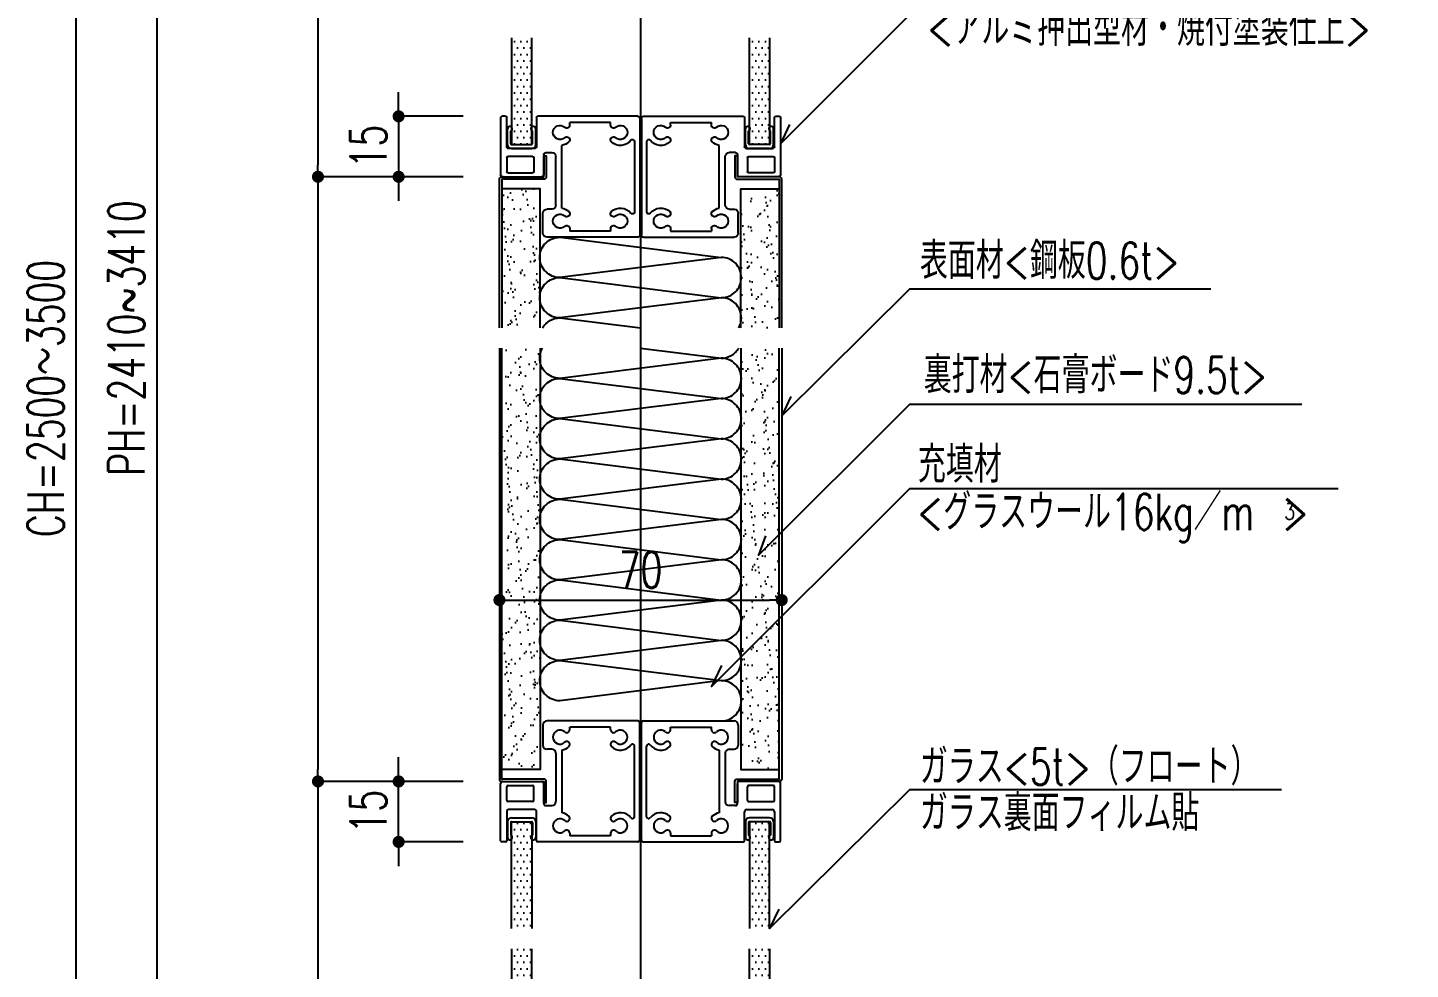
# Model space of a CAD drawing. Extents: x 21 to 47673, y 9 to 26406.
# Drawn here: x 15708.1 to 16051, y 19357 to 19590.6 of the extents above; entities that cross this region are included whole.
import ezdxf

# ---------------------------------------------------------------- set-up
doc = ezdxf.new("R2010")
doc.units = 0
doc.header["$LTSCALE"] = 10
doc.header["$PDMODE"] = 35
doc.header["$PDSIZE"] = 5
for name, color, linetype in [('_基準', 1, 'Continuous'), ('_文字', 3, 'Continuous'), ('_製品', 4, 'Continuous'), ('_製品寸法', 9, 'Continuous')]:
    doc.layers.add(name, color=color, linetype=linetype)
doc.styles.add('OKAMURA', font='simplex8.shx', dxfattribs={"width": 0.7, "bigfont": 'BIGFONT.shx'})
doc.dimstyles.new('OKAMURA-003', dxfattribs={"dimscale": 3, "dimtxt": 3, "dimasz": 1, "dimexe": 0, "dimexo": 3, "dimgap": 1, "dimtad": 1, "dimdec": 3, "dimdsep": 46, "dimtxsty": 'OKAMURA', "dimblk1": 'DOT', "dimblk2": 'DOT', "dimsah": 1, "dimcen": 0, "dimclrd": 9, "dimclre": 9, "dimclrt": 3, "dimadec": 0, "dimazin": 0, "dimtfac": 1, "dimtdec": 3, "dimtix": 1, "dimtmove": 2, "dimatfit": 3, "dimldrblk": 'NONE', "dimfxl": 0, "dimtolj": 1, "dimarcsym": 0})
pattern_1 = [(127.5, (-4866.6654, -2766.763), (-4.8941324, -0.160003), [0, -3.8608, 0, -4.318, 0, -4.1275]), (97.5, (-4866.6654, -2766.763), (-7.168251, 4.495233), [0, -2.0828, 0, -3.4798, 0, -1.3335]), (57.5, (-4866.6654, -2769.887), (-0.014372, 7.9099237), [0, -1.27, 0, -4.572, 0, -5.969]), (47.5, (-4866.6654, -2769.887), (-2.229293, 7.6355645), [0, -0.635, 0, -2.9972, 0, -3.429])]
pattern_2 = [(127.5, (-4866.6654, -2761.763), (-4.8941324, -0.160003), [0, -3.8608, 0, -4.318, 0, -4.1275]), (97.5, (-4866.6654, -2761.763), (-7.168251, 4.495233), [0, -2.0828, 0, -3.4798, 0, -1.3335]), (57.5, (-4866.6654, -2764.887), (-0.014372, 7.9099237), [0, -1.27, 0, -4.572, 0, -5.969]), (47.5, (-4866.6654, -2764.887), (-2.229293, 7.6355645), [0, -0.635, 0, -2.9972, 0, -3.429])]

# ---------------------------------------------------------------- blocks, each defined once
blk = doc.blocks.new('_DOT')
at = {"color": 0, "linetype": 'ByBlock'}
blk.add_line((-0.5, 0), (-1, 0), dxfattribs=at)
at = {"color": 0, "linetype": 'ByBlock', "const_width": 0.5}
blk.add_lwpolyline([(-0.25, 0, 1), (0.25, 0, 1)], format="xyb", close=True, dxfattribs=at)
blk = doc.blocks.new('*D1336')
at = {"layer": '_製品寸法', "color": 9, "lineweight": -2, "transparency": 16777216}
for p, q in [((-149, 650), (-140, 650)), ((-140, 2.98), (-140, 647)), ((-149, -0.02), (-140, -0.02))]:
    blk.add_line(p, q, dxfattribs=at)
at = {"layer": 'Defpoints', "color": 0, "transparency": 16777216}
for p in [(-140, 650), (-140, 650), (-140, -0.02)]:
    blk.add_point(p, dxfattribs=at)
at = {"layer": '_製品寸法', "color": 9, "lineweight": -2, "transparency": 16777216, "xscale": 3, "yscale": 3, "zscale": 3}
for p, rotation in [((-140, 650), 90), ((-140, -0.02), 270)]:
    blk.add_blockref('_DOT', p, dxfattribs=dict(at, rotation=rotation))
at = {"layer": '_製品寸法', "color": 3, "transparency": 16777216, "insert": (-147.5, 324.99), "char_height": 9, "attachment_point": 5, "rotation": 90, "style": 'OKAMURA'}
blk.add_mtext('\\A1;CH=2500～3500', dxfattribs=at)
blk = doc.blocks.new('_None')
blk = doc.blocks.new('*D1338')
at = {"layer": '_製品寸法', "color": 9, "lineweight": -2, "transparency": 16777216}
for p, q in [((-44, 620), (-120, 620)), ((-120, 617), (-120, 63)), ((-44, 60), (-120, 60))]:
    blk.add_line(p, q, dxfattribs=at)
at = {"layer": 'Defpoints', "color": 0, "transparency": 16777216}
for p in [(-35, 620), (-120, 60), (-35, 60)]:
    blk.add_point(p, dxfattribs=at)
at = {"layer": '_製品寸法', "color": 9, "lineweight": -2, "transparency": 16777216, "xscale": 3, "yscale": 3, "zscale": 3}
for p, rotation in [((-120, 620), 90), ((-120, 60), 270)]:
    blk.add_blockref('_DOT', p, dxfattribs=dict(at, rotation=rotation))
at = {"layer": '_製品寸法', "color": 3, "transparency": 16777216, "insert": (-127.5, 340), "char_height": 9, "attachment_point": 5, "rotation": 90, "style": 'OKAMURA'}
blk.add_mtext('\\A1;PH=2410~3410', dxfattribs=at)
blk = doc.blocks.new('*D1342')
at = {"layer": '_製品寸法', "color": 9, "lineweight": -2, "transparency": 16777216}
for p, q in [((-44, 620), (-80, 620)), ((-80, 617), (-80, 383)), ((-44, 380), (-80, 380))]:
    blk.add_line(p, q, dxfattribs=at)
at = {"layer": 'Defpoints', "color": 0, "transparency": 16777216}
for p in [(-35, 620), (-80, 380), (-35, 380)]:
    blk.add_point(p, dxfattribs=at)
at = {"layer": '_製品寸法', "color": 9, "lineweight": -2, "transparency": 16777216, "xscale": 3, "yscale": 3, "zscale": 3}
for p, rotation in [((-80, 620), 90), ((-80, 380), 270)]:
    blk.add_blockref('_DOT', p, dxfattribs=dict(at, rotation=rotation))
blk = doc.blocks.new('*D1343')
at = {"layer": '_製品寸法', "color": 9, "lineweight": -2, "transparency": 16777216}
for p, q in [((-44, 380), (-80, 380)), ((-80, 377), (-80, 233)), ((-44, 230), (-80, 230))]:
    blk.add_line(p, q, dxfattribs=at)
at = {"layer": 'Defpoints', "color": 0, "transparency": 16777216}
for p in [(-35, 380), (-80, 230), (-35, 230)]:
    blk.add_point(p, dxfattribs=at)
at = {"layer": '_製品寸法', "color": 9, "lineweight": -2, "transparency": 16777216, "xscale": 3, "yscale": 3, "zscale": 3}
for p, rotation in [((-80, 380), 90), ((-80, 230), 270)]:
    blk.add_blockref('_DOT', p, dxfattribs=dict(at, rotation=rotation))
blk = doc.blocks.new('*D1344')
at = {"layer": '_製品寸法', "color": 9, "lineweight": -2, "transparency": 16777216}
for p, q in [((-44, 230), (-80, 230)), ((-80, 227), (-80, 63)), ((-44, 60), (-80, 60))]:
    blk.add_line(p, q, dxfattribs=at)
at = {"layer": 'Defpoints', "color": 0, "transparency": 16777216}
for p in [(-35, 230), (-80, 60), (-35, 60)]:
    blk.add_point(p, dxfattribs=at)
at = {"layer": '_製品寸法', "color": 9, "lineweight": -2, "transparency": 16777216, "xscale": 3, "yscale": 3, "zscale": 3}
for p, rotation in [((-80, 230), 90), ((-80, 60), 270)]:
    blk.add_blockref('_DOT', p, dxfattribs=dict(at, rotation=rotation))
blk = doc.blocks.new('*D1346')
at = {"layer": '_製品寸法', "color": 9, "lineweight": -2, "transparency": 16777216}
for p, q in [((-60, 398), (-60, 401)), ((-44, 395), (-60, 395)), ((-60, 395), (-60, 380)), ((-44, 380), (-60, 380)), ((-60, 377), (-60, 374))]:
    blk.add_line(p, q, dxfattribs=at)
at = {"layer": 'Defpoints', "color": 0, "transparency": 16777216}
for p in [(-35, 395), (-60, 380), (-35, 380)]:
    blk.add_point(p, dxfattribs=at)
at = {"layer": '_製品寸法', "color": 9, "lineweight": -2, "transparency": 16777216, "xscale": 3, "yscale": 3, "zscale": 3}
for p, rotation in [((-60, 395), 270), ((-60, 380), 90)]:
    blk.add_blockref('_DOT', p, dxfattribs=dict(at, rotation=rotation))
at = {"layer": '_製品寸法', "color": 3, "transparency": 16777216, "insert": (-67.5, 387.5), "char_height": 9, "attachment_point": 5, "rotation": 90, "style": 'OKAMURA'}
blk.add_mtext('\\A1;15', dxfattribs=at)
blk = doc.blocks.new('*D1347')
at = {"layer": '_製品寸法', "color": 9, "lineweight": -2, "transparency": 16777216}
for p, q in [((-60, 233), (-60, 236)), ((-44, 230), (-60, 230)), ((-60, 215), (-60, 230)), ((-44, 215), (-60, 215)), ((-60, 212), (-60, 209))]:
    blk.add_line(p, q, dxfattribs=at)
at = {"layer": 'Defpoints', "color": 0, "transparency": 16777216}
for p in [(-60, 230), (-35, 230), (-35, 215)]:
    blk.add_point(p, dxfattribs=at)
at = {"layer": '_製品寸法', "color": 9, "lineweight": -2, "transparency": 16777216, "xscale": 3, "yscale": 3, "zscale": 3}
for p, rotation in [((-60, 230), 270), ((-60, 215), 90)]:
    blk.add_blockref('_DOT', p, dxfattribs=dict(at, rotation=rotation))
at = {"layer": '_製品寸法', "color": 3, "transparency": 16777216, "insert": (-67.5, 222.5), "char_height": 9, "attachment_point": 5, "rotation": 90, "style": 'OKAMURA'}
blk.add_mtext('\\A1;15', dxfattribs=at)
blk = doc.blocks.new('*D1349')
at = {"layer": '_製品寸法', "color": 9, "lineweight": -2, "transparency": 16777216}
for p, q in [((-35, 284), (-35, 275)), ((35, 284), (35, 275)), ((-32, 275), (32, 275))]:
    blk.add_line(p, q, dxfattribs=at)
at = {"layer": 'Defpoints', "color": 0, "transparency": 16777216}
for p in [(-35, 275), (35, 275), (35, 275)]:
    blk.add_point(p, dxfattribs=at)
at = {"layer": '_製品寸法', "color": 9, "lineweight": -2, "transparency": 16777216, "xscale": 3, "yscale": 3, "zscale": 3, "rotation": 180}
blk.add_blockref('_DOT', (-35, 275), dxfattribs=at)
at = {"layer": '_製品寸法', "color": 9, "lineweight": -2, "transparency": 16777216, "xscale": 3, "yscale": 3, "zscale": 3}
blk.add_blockref('_DOT', (35, 275), dxfattribs=at)
at = {"layer": '_製品寸法', "color": 3, "transparency": 16777216, "insert": (0, 282.5), "char_height": 9, "attachment_point": 5, "style": 'OKAMURA'}
blk.add_mtext('\\A1;70', dxfattribs=at)
blk = doc.blocks.new('A$C06EE46BC')
at = {"layer": '_製品'}
for p, q in [((10.5, 29), (10.5, 24)), ((34, 30), (11.5, 30)), ((27.26, 28.5), (17.14, 28.5)), ((17.14, 27.84), (17.14, 28.5)), ((27.26, 27.84), (27.26, 28.5)), ((34.5, 0.5), (34.5, 29.5)), ((34.9, 0.5), (34.9, 29.5)), ((35.4, 30), (57.9, 30)), ((42.14, 28.5), (52.26, 28.5)), ((42.14, 27.84), (42.14, 28.5)), ((52.26, 27.84), (52.26, 28.5)), ((58.9, 29), (58.9, 24)), ((12.7, 23), (11.5, 23)), ((13.7, 22), (13.7, 10)), ((15.2, 22.79), (15.2, 7.21)), ((33.2, 6.25), (33.2, 23.75)), ((36.2, 6.25), (36.2, 23.75)), ((54.2, 22.79), (54.2, 7.21)), ((55.7, 22), (55.7, 10)), ((56.7, 23), (57.9, 23)), ((0, 0.3), (0, 14.5)), ((0.5, 15), (10.2, 15)), ((1.8, 14), (7.9, 14)), ((10.7, 9.5), (10.7, 14.5)), ((58.7, 9.5), (58.7, 14.5)), ((68.9, 15), (59.2, 15)), ((67.6, 14), (61.5, 14)), ((69.4, 0.3), (69.4, 14.5)), ((1.5, 10.3), (1.5, 13.7)), ((8.2, 10.3), (8.2, 13.7)), ((61.2, 10.3), (61.2, 13.7)), ((67.9, 10.3), (67.9, 13.7)), ((1.5, 7.5), (1.5, 0.3)), ((7.9, 10), (1.8, 10)), ((8.4, 8), (2, 8)), ((8.9, 0.3), (8.9, 7.5)), ((11.2, 9), (12.7, 9)), ((58.2, 9), (56.7, 9)), ((60.5, 0.3), (60.5, 7.5)), ((61, 8), (67.4, 8)), ((61.5, 10), (67.6, 10)), ((67.9, 7.5), (67.9, 0.3)), ((17.14, 2.16), (17.14, 1.5)), ((27.26, 1.5), (17.14, 1.5)), ((27.26, 2.16), (27.26, 1.5)), ((42.14, 2.16), (42.14, 1.5)), ((42.14, 1.5), (52.26, 1.5)), ((52.26, 2.16), (52.26, 1.5)), ((1.2, 0), (0.3, 0)), ((34, 0), (9.2, 0)), ((35.4, 0), (60.2, 0)), ((68.2, 0), (69.1, 0))]:
    blk.add_line(p, q, dxfattribs=at)
for centre, radius, start, end in [((11.5, 29), 1, 90, 180), ((14.7, 26), 1.75, 47.4531, 180.0214), ((16.39, 27.84), 0.75, 227.4441, 360), ((28.01, 27.84), 0.75, 180, 312.5559), ((29.7, 26), 1.75, 359.9786, 132.5469), ((34, 29.5), 0.5, 0, 90), ((35.4, 29.5), 0.5, 90, 180), ((39.7, 26), 1.75, 47.4531, 180.0214), ((41.39, 27.84), 0.75, 227.4441, 360), ((53.01, 27.84), 0.75, 180, 312.5559), ((54.7, 26), 1.75, 359.9786, 132.5469), ((57.9, 29), 1, 360, 90), ((14.7, 26), 1.75, 179.9786, 312.5469), ((16.39, 24.16), 0.75, 308.786, 132.5559), ((28.01, 24.16), 0.75, 47.4441, 231.214), ((29.7, 26), 3.25, 226.583, 323.1301), ((29.7, 26), 1.75, 227.4531, 0.0214), ((32.7, 23.75), 0.5, 0, 143.1301), ((36.7, 23.75), 0.5, 36.8699, 180), ((39.7, 26), 3.25, 216.8699, 313.417), ((39.7, 26), 1.75, 179.9786, 312.5469), ((41.39, 24.16), 0.75, 308.786, 132.5559), ((53.01, 24.16), 0.75, 47.4441, 231.214), ((54.7, 26), 1.75, 227.4531, 0.0214), ((11.5, 24), 1, 180, 270), ((12.7, 22), 1, 0, 90), ((14.7, 26), 3.25, 278.8499, 313.417), ((54.7, 26), 3.25, 226.583, 261.1501), ((56.7, 22), 1, 90, 180), ((57.9, 24), 1, 270, 360), ((0.5, 14.5), 0.5, 90, 180), ((1.8, 13.7), 0.3, 90, 180), ((7.9, 13.7), 0.3, 360, 90), ((10.2, 14.5), 0.5, 360, 90), ((59.2, 14.5), 0.5, 90, 180), ((61.5, 13.7), 0.3, 90, 180), ((67.6, 13.7), 0.3, 360, 90), ((68.9, 14.5), 0.5, 360, 90), ((1.8, 10.3), 0.3, 180, 270), ((7.9, 10.3), 0.3, 270, 360), ((61.5, 10.3), 0.3, 180, 270), ((67.6, 10.3), 0.3, 270, 360), ((2, 7.5), 0.5, 90, 180), ((8.4, 7.5), 0.5, 360, 90), ((11.2, 9.5), 0.5, 180, 270), ((12.7, 10), 1, 270, 0), ((14.7, 4), 3.25, 46.583, 81.1501), ((29.7, 4), 3.25, 36.8699, 133.417), ((39.7, 4), 3.25, 46.583, 143.1301), ((54.7, 4), 3.25, 98.8499, 133.417), ((56.7, 10), 1, 180, 270), ((58.2, 9.5), 0.5, 270, 0), ((61, 7.5), 0.5, 90, 180), ((67.4, 7.5), 0.5, 0, 90), ((14.7, 4), 1.75, 47.4531, 180.0214), ((14.7, 4), 1.75, 179.9786, 312.5469), ((16.39, 5.84), 0.75, 227.4441, 51.214), ((28.01, 5.84), 0.75, 128.786, 312.5559), ((29.7, 4), 1.75, 359.9786, 132.5469), ((29.7, 4), 1.75, 227.4531, 0.0214), ((32.7, 6.25), 0.5, 216.8699, 0), ((36.7, 6.25), 0.5, 180, 323.1301), ((39.7, 4), 1.75, 47.4531, 180.0214), ((39.7, 4), 1.75, 179.9786, 312.5469), ((41.39, 5.84), 0.75, 227.4441, 51.214), ((53.01, 5.84), 0.75, 128.786, 312.5559), ((54.7, 4), 1.75, 359.9786, 132.5469), ((54.7, 4), 1.75, 227.4531, 0.0214), ((0.3, 0.3), 0.3, 180, 270), ((1.2, 0.3), 0.3, 270, 360), ((9.2, 0.3), 0.3, 180, 270), ((16.39, 2.16), 0.75, 0, 132.5559), ((28.01, 2.16), 0.75, 47.4441, 180), ((34, 0.5), 0.5, 270, 0), ((35.4, 0.5), 0.5, 180, 270), ((41.39, 2.16), 0.75, 360, 132.5559), ((53.01, 2.16), 0.75, 47.4441, 180), ((60.2, 0.3), 0.3, 270, 0), ((68.2, 0.3), 0.3, 180, 270), ((69.1, 0.3), 0.3, 270, 360)]:
    blk.add_arc(centre, radius, start, end, dxfattribs=at)
blk = doc.blocks.new('P15GPG縦')
at = {"layer": '_製品'}
h = blk.add_hatch(dxfattribs=at)
h.set_pattern_fill('DOTS', color=256, angle=180, style=0)
h.set_pattern_definition([(180, (-4.1311, 2370.6822), (-0.79375, -1.5875), [0, -1.5875])])
edge = h.paths.add_edge_path()
edge.add_line((-32, 414.5), (-32, 388))
edge.add_line((-32, 388), (-27, 388))
edge.add_line((-27, 388), (-27, 414.5))
h = blk.add_hatch(dxfattribs=at)
h.set_pattern_fill('DOTS', color=256, angle=90, style=0)
h.set_pattern_definition([(1e-14, (4.1311, 2370.6822), (0.79375, -1.5875), [0, -1.5875])])
edge = h.paths.add_edge_path()
edge.add_line((32, 414.5), (32, 388))
edge.add_line((32, 388), (27, 388))
edge.add_line((27, 388), (27, 414.5))
h = blk.add_hatch(dxfattribs=at)
h.set_pattern_fill('AR-SAND', color=256, scale=0.1, angle=90, style=0)
h.set_pattern_definition(pattern_2)
edge = h.paths.add_edge_path()
edge.add_line((-24.9, 342.5), (-24.9, 377))
edge.add_line((-24.9, 377), (-34.4, 377))
edge.add_line((-34.4, 377), (-34.4, 342.5))
h = blk.add_hatch(dxfattribs=at)
h.set_pattern_fill('AR-SAND', color=256, scale=0.1, angle=90, style=0)
h.set_pattern_definition(pattern_2)
edge = h.paths.add_edge_path()
edge.add_line((24.9, 342.5), (24.9, 377))
edge.add_line((24.9, 377), (34.4, 377))
edge.add_line((34.4, 377), (34.4, 342.5))
h = blk.add_hatch(dxfattribs=at)
h.set_pattern_fill('AR-SAND', color=256, scale=0.1, angle=90, style=0)
h.set_pattern_definition(pattern_1)
edge = h.paths.add_edge_path()
edge.add_line((-24.9, 337.5), (-24.9, 233))
edge.add_line((-24.9, 233), (-34.4, 233))
edge.add_line((-34.4, 233), (-34.4, 337.5))
h = blk.add_hatch(dxfattribs=at)
h.set_pattern_fill('AR-SAND', color=256, scale=0.1, angle=90, style=0)
h.set_pattern_definition(pattern_1)
edge = h.paths.add_edge_path()
edge.add_line((24.9, 337.5), (24.9, 233))
edge.add_line((24.9, 233), (34.4, 233))
edge.add_line((34.4, 233), (34.4, 337.5))
h = blk.add_hatch(dxfattribs=at)
h.set_pattern_fill('DOTS', color=256, angle=180, style=0)
h.set_pattern_definition([(180, (-4.1311, -1720.5523), (-0.79375, 1.5875), [0, -1.5875])])
edge = h.paths.add_edge_path()
edge.add_line((-32, 193.5), (-32, 220))
edge.add_line((-32, 220), (-27, 220))
edge.add_line((-27, 220), (-27, 193.5))
h = blk.add_hatch(dxfattribs=at)
h.set_pattern_fill('DOTS', color=256, angle=90, style=0)
h.set_pattern_definition([(360, (4.1311, -1720.5523), (0.79375, 1.5875), [0, -1.5875])])
edge = h.paths.add_edge_path()
edge.add_line((32, 193.5), (32, 220))
edge.add_line((32, 220), (27, 220))
edge.add_line((27, 220), (27, 193.5))
h = blk.add_hatch(dxfattribs=at)
h.set_pattern_fill('DOTS', color=256, angle=180, style=0)
h.set_pattern_definition([(180, (-4.1311, 2029.5517), (-0.79375, -1.5875), [0, -1.5875])])
edge = h.paths.add_edge_path()
edge.add_line((-32, 188.5), (-32, 89))
edge.add_line((-32, 89), (-27, 89))
edge.add_line((-27, 89), (-27, 188.5))
h = blk.add_hatch(dxfattribs=at)
h.set_pattern_fill('DOTS', color=256, angle=90, style=0)
h.set_pattern_definition([(1e-14, (4.1311, 2029.5517), (0.79375, -1.5875), [0, -1.5875])])
edge = h.paths.add_edge_path()
edge.add_line((32, 188.5), (32, 89))
edge.add_line((32, 89), (27, 89))
edge.add_line((27, 89), (27, 188.5))
for p, q in [((-33, 388), (-33, 391.9)), ((-32.2, 388.2), (-32.2, 391.33)), ((-26.8, 388.2), (-26.8, 391.33)), ((-26, 388), (-26, 391.9)), ((26, 388), (26, 391.9)), ((26.8, 388.2), (26.8, 391.33)), ((32.2, 388.2), (32.2, 391.33)), ((33, 388), (33, 391.9)), ((-32, 388), (-27, 388)), ((32, 388), (27, 388)), ((-32, 387), (-27, 387)), ((32, 387), (27, 387)), ((-33, 220), (-33, 216.1)), ((-32.2, 219.8), (-32.2, 216.67)), ((-32, 221), (-27, 221)), ((-32, 220), (-27, 220)), ((-26.8, 219.8), (-26.8, 216.67)), ((-26, 220), (-26, 216.1)), ((26, 220), (26, 216.1)), ((26.8, 219.8), (26.8, 216.67)), ((32, 221), (27, 221)), ((32, 220), (27, 220)), ((32.2, 219.8), (32.2, 216.67)), ((33, 220), (33, 216.1))]:
    blk.add_line(p, q, dxfattribs=at)
for points in [[(-32, 414.5), (-32, 388), (-27, 388), (-27, 414.5)], [(32, 414.5), (32, 388), (27, 388), (27, 414.5)], [(-24.9, 342.5), (-24.9, 377), (-34.4, 377), (-34.4, 342.5)], [(24.9, 342.5), (24.9, 377), (34.4, 377), (34.4, 342.5)], [(-24.9, 337.5), (-24.9, 233), (-34.4, 233), (-34.4, 337.5)], [(24.9, 337.5), (24.9, 233), (34.4, 233), (34.4, 337.5)], [(-32, 193.5), (-32, 220), (-27, 220), (-27, 193.5)], [(32, 193.5), (32, 220), (27, 220), (27, 193.5)], [(-32, 188.5), (-32, 89), (-27, 89), (-27, 188.5)], [(32, 188.5), (32, 89), (27, 89), (27, 188.5)]]:
    blk.add_lwpolyline(points, dxfattribs=at)
for points in [[(-35, 342.5), (-35, 379.4, -0.414214), (-34.4, 380), (-24, 380), (-24, 385.2), (-23.4, 385.2), (-23.4, 380, -0.414214), (-24, 379.4), (-34.4, 379.4), (-34.4, 342.5)], [(35, 342.5), (35, 379.4, 0.414214), (34.4, 380), (24, 380), (24, 385.2), (23.4, 385.2), (23.4, 380, 0.414214), (24, 379.4), (34.4, 379.4), (34.4, 342.5)], [(-35, 337.5), (-35, 230.6, 0.414214), (-34.4, 230), (-24, 230), (-24, 224.8), (-23.4, 224.8), (-23.4, 230, 0.414214), (-24, 230.6), (-34.4, 230.6), (-34.4, 337.5)], [(35, 337.5), (35, 230.6, -0.414214), (34.4, 230), (24, 230), (24, 224.8), (23.4, 224.8), (23.4, 230, -0.414214), (24, 230.6), (34.4, 230.6), (34.4, 337.5)]]:
    blk.add_lwpolyline(points, format="xyb", dxfattribs=at)
at = {"layer": '_製品', "ltscale": 0.5}
for points in [[(20, 350), (20, 350, 0.414214), (25, 355), (25, 355, 0.414214), (20, 360), (20, 360), (-20, 355), (-20, 355, -0.414214), (-25, 360), (-25, 360, -0.414214), (-20, 365), (-20, 365), (20, 360)], [(24.33, 342.5, 0.131624), (25, 345), (25, 345, 0.414214), (20, 350), (20, 350), (-20, 345), (-20, 345, -0.414214), (-25, 350), (-25, 350, -0.414214), (-20, 355), (-20, 355), (20, 350)], [(-24.33, 342.5, -0.267919), (-20, 345), (-20, 345), (0, 342.5)], [(20, 325), (20, 325, 0.414214), (25, 330), (25, 330, 0.414214), (20, 335), (20, 335), (-20, 330), (-20, 330, -0.414214), (-25, 335), (-25, 335, -0.131681), (-24.33, 337.5, -0.131681)], [(20, 335), (20, 335, 0.267979), (24.33, 337.5, 0.267979)], [(20, 315), (20, 315, 0.414214), (25, 320), (25, 320, 0.414214), (20, 325), (20, 325), (-20, 320), (-20, 320, -0.414214), (-25, 325), (-25, 325, -0.414214), (-20, 330), (-20, 330), (20, 325)], [(20, 305), (20, 305, 0.414214), (25, 310), (25, 310, 0.414214), (20, 315), (20, 315), (-20, 310), (-20, 310, -0.414214), (-25, 315), (-25, 315, -0.414214), (-20, 320), (-20, 320), (20, 315)], [(20, 295), (20, 295, 0.414214), (25, 300), (25, 300, 0.414214), (20, 305), (20, 305), (-20, 300), (-20, 300, -0.414214), (-25, 305), (-25, 305, -0.414214), (-20, 310), (-20, 310), (20, 305)], [(20, 285), (20, 285, 0.414214), (25, 290), (25, 290, 0.414214), (20, 295), (20, 295), (-20, 290), (-20, 290, -0.414214), (-25, 295), (-25, 295, -0.414214), (-20, 300), (-20, 300), (20, 295)], [(20, 275), (20, 275, 0.414214), (25, 280), (25, 280, 0.414214), (20, 285), (20, 285), (-20, 280), (-20, 280, -0.414214), (-25, 285), (-25, 285, -0.414214), (-20, 290), (-20, 290), (20, 285)], [(20, 265), (20, 265, 0.414214), (25, 270), (25, 270, 0.414214), (20, 275), (20, 275), (-20, 270), (-20, 270, -0.414214), (-25, 275), (-25, 275, -0.414214), (-20, 280), (-20, 280), (20, 275)], [(20, 255), (20, 255, 0.414214), (25, 260), (25, 260, 0.414214), (20, 265), (20, 265), (-20, 260), (-20, 260, -0.414214), (-25, 265), (-25, 265, -0.414214), (-20, 270), (-20, 270), (20, 265)], [(20, 245), (20, 245, 0.414214), (25, 250), (25, 250, 0.414214), (20, 255), (20, 255), (-20, 250), (-20, 250, -0.414214), (-25, 255), (-25, 255, -0.414214), (-20, 260), (-20, 260), (20, 255)]]:
    blk.add_lwpolyline(points, format="xyb", dxfattribs=at)
blk.add_lwpolyline([(0, 337.5), (20, 335)], dxfattribs=at)
at = {"layer": '_製品'}
for centre, radius, start, end in [((-32.4, 391.9), 0.6, 289.4712, 180), ((-26.6, 391.9), 0.6, 0, 250.5288), ((26.6, 391.9), 0.6, 289.4712, 180), ((32.4, 391.9), 0.6, 0, 250.5288), ((-32, 388), 1, 180, 270), ((-32, 388.2), 0.2, 180, 270), ((-27, 388.2), 0.2, 270, 0), ((-27, 388), 1, 270, 0), ((27, 388), 1, 180, 270), ((27, 388.2), 0.2, 180, 270), ((32, 388.2), 0.2, 270, 0), ((32, 388), 1, 270, 0), ((-32, 220), 1, 90, 180), ((-32, 219.8), 0.2, 90, 180), ((-27, 220), 1, 0, 90), ((-27, 219.8), 0.2, 0, 90), ((27, 220), 1, 90, 180), ((27, 219.8), 0.2, 90, 180), ((32, 220), 1, 0, 90), ((32, 219.8), 0.2, 0, 90), ((-32.4, 216.1), 0.6, 180, 70.5288), ((-26.6, 216.1), 0.6, 109.4712, 0), ((26.6, 216.1), 0.6, 180, 70.5288), ((32.4, 216.1), 0.6, 109.4712, 0)]:
    blk.add_arc(centre, radius, start, end, dxfattribs=at)
at = {"layer": '_製品', "xscale": -1, "rotation": 180}
blk.add_blockref('A$C06EE46BC', (-34.7, 395), dxfattribs=at)
at = {"layer": '_製品'}
blk.add_blockref('A$C06EE46BC', (-34.7, 215), dxfattribs=at)
blk = doc.blocks.new('*U1335')
at = {"layer": '_基準'}
blk.add_line((0, 1347), (0, -40), dxfattribs=at)
at = {"layer": '_文字', "color": 9}
for points in [[(36.9498, 392.9618), (34.7003, 388.1378), (69.4452, 422.8827), (190.8982, 422.8827)], [(37.2487, 325.5283), (35, 320.706), (66.7451, 352.2121), (141.4293, 352.2121)], [(30.9572, 290.9226), (29.2074, 286.1002), (66.7451, 323.5556), (164.0224, 323.5556)], [(20.0308, 258.7228), (17.6277, 253.5692), (66.7444, 302.6859), (173.0375, 302.6859)], [(34.2489, 198.3218), (32.0002, 193.4994), (66.7451, 227.9828), (158.9178, 227.9828)]]:
    blk.add_lwpolyline(points, dxfattribs=at)
at = {"layer": '_製品'}
blk.add_blockref('P15GPG縦', (0, 0), dxfattribs=at)
at = {"layer": '_文字', "style": 'OKAMURA'}
for s, height, width, p in [('<アルミ押出型材・焼付塗装仕上> ', 9, 0.7, (71.0971, 412.4675)), ('表面材<鋼板0.6t>', 9, 0.7, (69.2759, 354.6835)), ('裏打材<石膏ボード9.5t> ', 9, 0.7, (70.2163, 326.3172)), ('充填材', 9, 0.7, (68.7829, 304.1186)), ('<グラスウール16kg／m\u3000> ', 9, 0.7, (68.5906, 292.3611)), ('3', 4, 0.8, (159.6247, 294.951)), ('ガラス<5t>（フロート）', 9, 0.7, (69.2759, 229.1546)), ('ガラス裏面フィルム貼', 9, 0.7, (69.2759, 217.7032))]:
    blk.add_text(s, height=height, dxfattribs=dict(at, width=width)).set_placement(p)
at = {"layer": '_製品寸法'}
for base, p1, p2, text, picture, middle in [((-140, 650), (-140, -0.0179), (-140, 650), 'CH=2500～3500', '*D1336', (-147.5, 324.991)), ((-120, 60), (-35, 620), (-35, 60), 'PH=2410~3410', '*D1338', (-127.5, 340)), ((-80, 380), (-35, 620), (-35, 380), ' ', '*D1342', (-80, 500)), ((-80, 230), (-35, 380), (-35, 230), ' ', '*D1343', (-80, 305)), ((-80, 60), (-35, 230), (-35, 60), ' ', '*D1344', (-80, 145))]:
    dim = blk.add_linear_dim(base=base, p1=p1, p2=p2, angle=90, text=text, dimstyle='OKAMURA-003', dxfattribs=at)
    dim.commit()
    dim.dimension.update_dxf_attribs({"geometry": picture, "text_midpoint": middle})
for base, p1, p2, angle, picture, middle in [((-60, 380), (-35, 395), (-35, 380), 90, '*D1346', (-67.5, 387.5)), ((-60, 230), (-35, 215), (-35, 230), 270, '*D1347', (-67.5, 222.5))]:
    dim = blk.add_linear_dim(base=base, p1=p1, p2=p2, angle=angle, dimstyle='OKAMURA-003', dxfattribs=at)
    dim.commit()
    dim.dimension.update_dxf_attribs({"geometry": picture, "text_midpoint": middle})
dim = blk.add_linear_dim(base=(35, 275), p1=(-35, 275), p2=(35, 275), dimstyle='OKAMURA-003', dxfattribs=at)
dim.commit()
dim.dimension.update_dxf_attribs({"geometry": '*D1349', "text_midpoint": (0, 282.5)})

msp = doc.modelspace()

# ---------------------------------------------------------------- block references
msp.add_blockref('*U1335', (15860.0929, 19173.5703))

doc.saveas('drawing.dxf')
